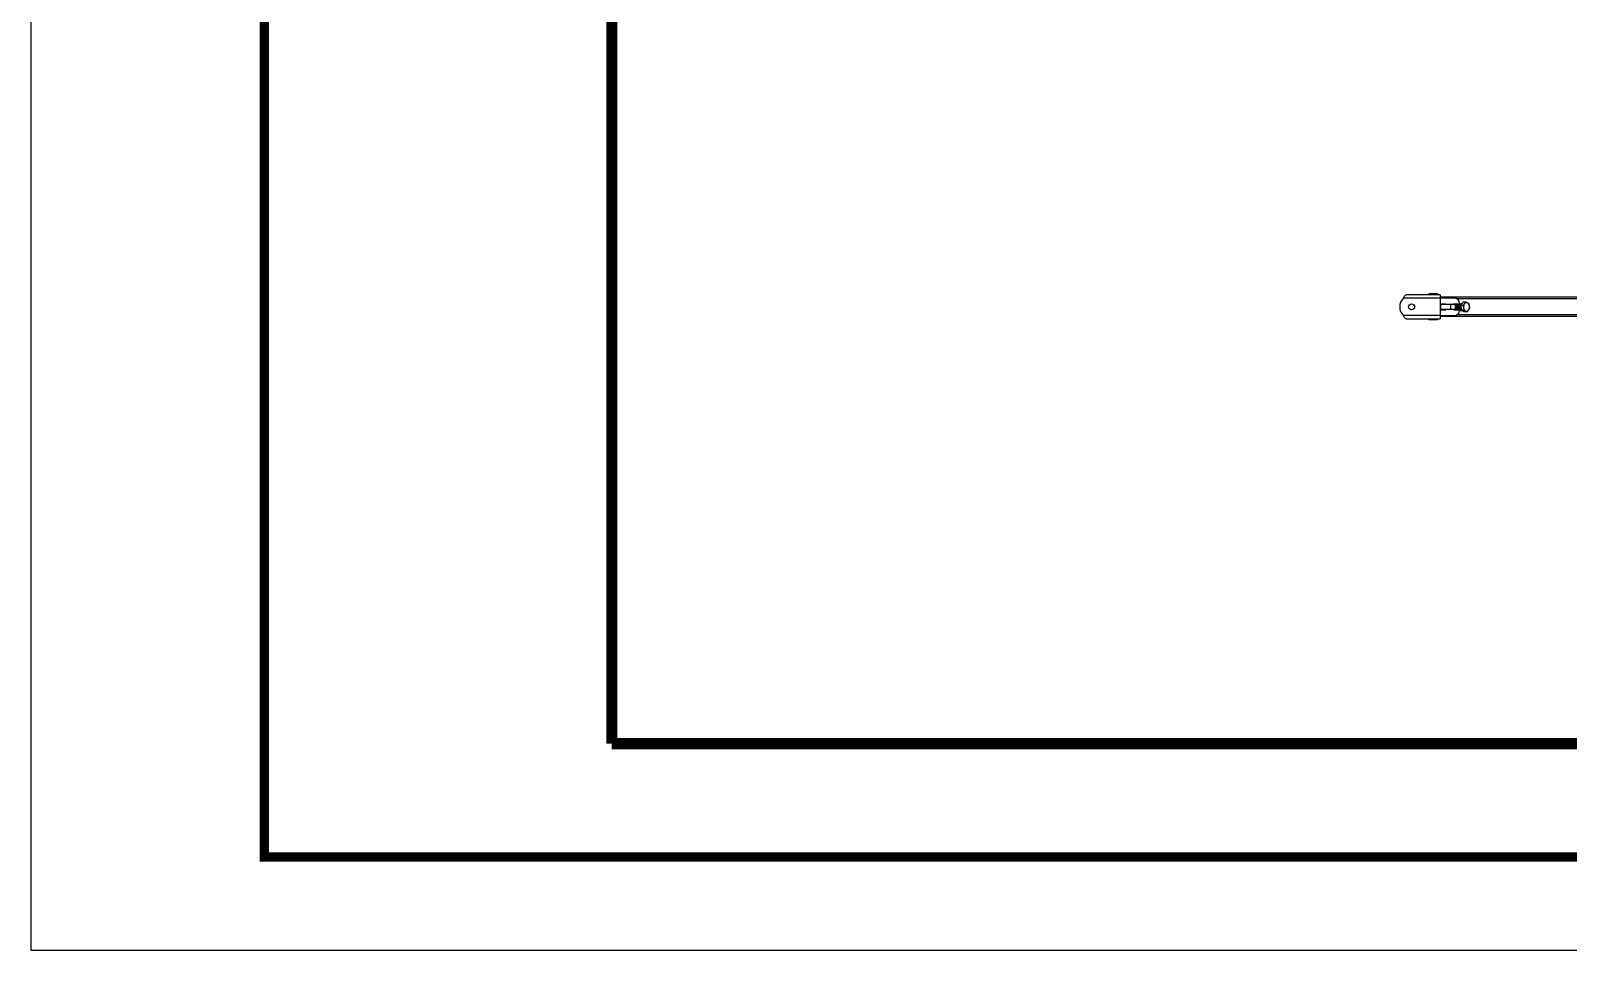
# Model space of a CAD drawing. Extents: x -409572 to -157272, y 600795 to 878326.
# Drawn here: x -409572 to -393113, y 794326 to 804178 of the extents above; entities that cross this region are included whole.
import ezdxf

# ---------------------------------------------------------------- set-up
doc = ezdxf.new("R2010")
doc.units = 0
doc.header["$LTSCALE"] = 1000
doc.header["$MEASUREMENT"] = 0
doc.layers.get('0').update_dxf_attribs({"linetype": 'CONTINUOUS'})
doc.layers.add('TWT_TITLE', color=7, linetype='CONTINUOUS')
doc.layers.add('图框', color=66, linetype='CONTINUOUS')

msp = doc.modelspace()

# ---------------------------------------------------------------- linework, layer by layer
for p, q in [((-394483.3, 801311), (-394878.7, 801311)), ((-394483.3, 801346.7), (-394847.4, 801346.7)), ((-394514, 801359), (-394606, 801359)), ((-394606, 801346.7), (-394606, 801359)), ((-394514, 801359), (-394514, 801346.7)), ((-394483.3, 801346.7), (-394483.3, 801091.2)), ((-392742.6, 801323.7), (-394483.3, 801323.7)), ((-394483.3, 801316.1), (-394332.3, 801316.1)), ((-394426.3, 801249.6), (-394483.3, 801249.6)), ((-394314, 801244.5), (-394483.3, 801244.5)), ((-394477.1, 801193.4), (-394477.1, 801244.5)), ((-394368.7, 801193.4), (-394368.7, 801244.5)), ((-394321.5, 801193.4), (-394321.5, 801244.5)), ((-394314, 801193.4), (-394314, 801244.5)), ((-392818.2, 801305.9), (-394305.6, 801305.9)), ((-394294.5, 801210.7), (-394289.3, 801212)), ((-394276.8, 801247.4), (-394282.1, 801235.1)), ((-394267.7, 801235.1), (-394282.1, 801235.1)), ((-394273.4, 801185.4), (-394282.1, 801235.1)), ((-394276.8, 801247.4), (-394247.5, 801257.7)), ((-394262.4, 801247.4), (-394276.8, 801247.4)), ((-394267.7, 801235.1), (-394262.4, 801247.4)), ((-394259, 801185.4), (-394267.7, 801235.1)), ((-394240.7, 801233.7), (-394263.1, 801233.7)), ((-394262.4, 801247.4), (-394252.8, 801250.8)), ((-394213.6, 801270.5), (-394236, 801270.5)), ((-394483.3, 801127), (-394878.7, 801127)), ((-394847.4, 801091.2), (-394483.3, 801091.2)), ((-394606, 801091.2), (-394606, 801078.9)), ((-394514, 801078.9), (-394606, 801078.9)), ((-394514, 801078.9), (-394514, 801091.2)), ((-394483.3, 801193.4), (-394314, 801193.4)), ((-394483.3, 801188.3), (-394426.3, 801188.3)), ((-394332.3, 801121.9), (-394483.3, 801121.9)), ((-392742.6, 801114.2), (-394483.3, 801114.2)), ((-392818.2, 801132.1), (-394305.6, 801132.1)), ((-394259, 801185.4), (-394273.4, 801185.4)), ((-394273.4, 801185.4), (-394264.7, 801178)), ((-394250.2, 801178), (-394264.7, 801178)), ((-394250.2, 801178), (-394259, 801185.4)), ((-394231.6, 801182.1), (-394254, 801182.1)), ((-394247.6, 801178.9), (-394250.2, 801178)), ((-394195.6, 801167.4), (-394218, 801167.4))]:
    msp.add_line(p, q)
msp.add_circle((-394790, 801219), 31.9)
for centre, radius, start, end in [((-394790, 801219), 127.8, 133.94553, 226.05447), ((-394699, 801215.5), 203.5, 150.73776, 152.00217), ((-394332.7, 801226.8), 23.7, 129.70453, 131.52803), ((-394331.7, 801226.6), 23.9, 131.26961, 131.59248), ((-394335.6, 801231.8), 17.9, 105.9619, 108.45876), ((-394334.7, 801231.5), 18.2, 108.46025, 110.67543), ((-394335, 801232.8), 16.8, 92.69807, 95.24772), ((-394335, 801232.8), 16.8, 90.00803, 92.69729), ((-394335.1, 801232.7), 16.9, 80.07249, 89.9827), ((-394329.3, 801231.8), 17.9, 105.96112, 108.45876), ((-394328.4, 801231.5), 18.2, 108.46025, 110.67436), ((-394328.7, 801232.8), 16.8, 89.9975, 92.69497), ((-394328.7, 801232.7), 16.9, 80.12413, 89.97241), ((-394323, 801231.8), 17.9, 105.96146, 108.45875), ((-394322.1, 801231.5), 18.2, 108.46025, 110.67418), ((-394322.4, 801232.8), 16.8, 90.01098, 92.68393), ((-394307.5, 801227), 23.4, 128.38669, 131.60331), ((-394322.4, 801232.7), 16.9, 80.16332, 89.98623), ((-394316.7, 801231.8), 17.9, 105.9624, 108.45877), ((-394306.6, 801226.8), 23.7, 129.96899, 131.56235), ((-394315.8, 801231.5), 18.2, 108.46025, 110.67506), ((-394316.1, 801232.8), 16.8, 92.69854, 95.25814), ((-394316.1, 801232.8), 16.8, 90.00497, 92.69776), ((-394316.1, 801232.7), 16.9, 80.08161, 89.97969), ((-394310.3, 801231.8), 17.9, 105.96119, 108.45875), ((-394300.5, 801227.1), 23.3, 127.63526, 131.58367), ((-394309.4, 801231.5), 18.2, 108.46025, 110.67426), ((-394309.8, 801232.8), 16.8, 90.00105, 92.69198), ((-394309.8, 801232.7), 16.9, 80.14096, 89.97602), ((-394304, 801231.8), 17.9, 105.96157, 108.45875), ((-394303.1, 801231.5), 18.2, 108.46025, 110.67475), ((-394274.7, 801217.3), 34, 188.98178, 191.03233), ((-394303.4, 801232.8), 16.8, 92.68855, 95.25177), ((-394303.4, 801232.8), 16.8, 90.00803, 92.68777), ((-394303.4, 801232.7), 16.9, 80.07468, 89.98271), ((-394297.7, 801231.8), 17.9, 105.96117, 108.45876), ((-394296.8, 801231.5), 18.2, 108.46025, 110.67488), ((-394266, 801217.6), 36.3, 172.21104, 172.51852), ((-394268.2, 801217.3), 34.1, 189.03331, 189.95668), ((-394297.1, 801232.8), 16.8, 90.00039, 92.6959), ((-394297.1, 801232.7), 16.9, 80.39498, 89.97547), ((-394291.3, 801231.7), 18, 108.11698, 108.45599), ((-394291.4, 801231.8), 17.9, 105.9641, 108.11901), ((-394290.5, 801231.5), 18.2, 108.46025, 110.67413), ((-394290.8, 801232.8), 16.8, 90.00629, 92.68573), ((-394290.8, 801232.7), 16.9, 80.15035, 89.98135), ((-394285, 801231.8), 17.9, 105.96186, 108.45876), ((-394284.1, 801231.5), 18.2, 108.46025, 110.67542), ((-394255.7, 801217.3), 33.9, 188.90517, 190.50418), ((-394248.4, 801217.4), 41.2, 187.4386, 189.26136), ((-394256, 801217.2), 33.6, 190.50551, 191.17995), ((-394284.5, 801232.8), 16.8, 92.69379, 95.24511), ((-394284.5, 801232.8), 16.8, 90.00802, 92.69303), ((-394284.5, 801232.7), 16.9, 80.07113, 89.98269), ((-394278.7, 801231.8), 17.9, 105.96111, 108.45876), ((-394277.8, 801231.5), 18.2, 108.46025, 110.67465), ((-394278.1, 801232.8), 16.8, 89.99735, 92.69492), ((-394278.1, 801232.7), 16.9, 80.1078, 89.97219), ((-394272.4, 801231.8), 17.9, 105.82979, 108.45904), ((-394271.4, 801231.4), 18.3, 108.4202, 110.73943), ((-394271.7, 801232.7), 16.9, 92.85744, 95.2194), ((-394271.8, 801232.8), 16.9, 90.00809, 92.85674), ((-394271.8, 801232.7), 16.9, 86.53152, 90.00653), ((-394699, 801222.5), 203.5, 207.99783, 209.26224), ((-394322.9, 801208.3), 21, 225.46646, 228.80152), ((-394331.9, 801202.3), 14, 266.77354, 270.01079), ((-394331.9, 801202.4), 14.1, 270.05265, 281.04459), ((-394316.6, 801208.3), 21, 225.48712, 228.7938), ((-394325.6, 801202.3), 14, 266.78942, 270.00751), ((-394325.6, 801202.4), 14.1, 270.04902, 280.99769), ((-394310.3, 801208.3), 21, 225.46595, 228.80927), ((-394319.2, 801202.3), 14, 266.78502, 269.99835), ((-394319.2, 801202.4), 14.1, 270.04052, 281.05306), ((-394303.9, 801208.3), 21, 225.47021, 228.79512), ((-394295.7, 801210.1), 23.6, 219.22841, 222.30744), ((-394312.9, 801202.3), 14, 266.77691, 270.00815), ((-394297.2, 801208.8), 21.7, 222.26453, 228.75202), ((-394312.9, 801202.4), 14.1, 270.04969, 281.00159), ((-394306.6, 801202.3), 14, 266.78666, 270.00206), ((-394306.6, 801202.4), 14.1, 270.04368, 281.00508), ((-394300.3, 801202.3), 14, 266.77951, 270.00149), ((-394300.3, 801202.4), 14.1, 270.04372, 281.06204), ((-394293.9, 801202.3), 14, 266.78008, 270.00747), ((-394294, 801202.4), 14.1, 270.04898, 280.99545), ((-394287.6, 801202.3), 14, 266.78565, 269.99661), ((-394287.6, 801202.4), 14.1, 270.03838, 281.01793), ((-394281.3, 801202.3), 14, 266.77427, 270.00773), ((-394281.3, 801202.4), 14.1, 270.04985, 281.06448), ((-394275, 801202.3), 14, 266.78453, 274.21125)]:
    msp.add_arc(centre, radius, start, end)
for points, knots in [([(-394876.5, 801314.9), (-394874.2, 801319.1), (-394869.6, 801327), (-394861.7, 801338.9), (-394853.1, 801346.7), (-394847.4, 801346.7)], [0, 0, 0, 0, 0.3261011, 0.6111191, 1, 1, 1, 1]), ([(-394457, 801323.7), (-394454.9, 801323.7), (-394450.5, 801322), (-394447.7, 801318.3), (-394446.7, 801316.1)], [0, 0, 0, 0, 0.4618626, 1, 1, 1, 1]), ([(-394455.2, 801249.6), (-394454.2, 801249.6), (-394452.1, 801248.1), (-394451.6, 801245.8), (-394451.6, 801244.5)], [0, 0, 0, 0, 0.4402394, 1, 1, 1, 1]), ([(-394422.7, 801244.5), (-394422.7, 801245.8), (-394423.2, 801248.1), (-394425.3, 801249.6), (-394426.3, 801249.6)], [0, 0, 0, 0, 0.5597606, 1, 1, 1, 1]), ([(-394347.8, 801245), (-394347.3, 801245.5), (-394345.3, 801247), (-394343.1, 801248.2), (-394341.3, 801248.7)], [0, 0, 0, 0, 0.2588098, 1, 1, 1, 1]), ([(-394341.2, 801248.5), (-394341.7, 801248.3), (-394344, 801247.3), (-394346.1, 801245.9), (-394347.5, 801244.6)], [0, 0, 0, 0, 0.2426793, 1, 1, 1, 1]), ([(-394342.1, 801244.6), (-394341.5, 801245), (-394339.4, 801246.8), (-394336.9, 801248.1), (-394335, 801248.7)], [0, 0, 0, 0, 0.2598496, 1, 1, 1, 1]), ([(-394334.8, 801248.5), (-394335.4, 801248.3), (-394337.7, 801247.3), (-394339.8, 801245.8), (-394341.3, 801244.5)], [0, 0, 0, 0, 0.2425493, 1, 1, 1, 1]), ([(-394335.7, 801244.5), (-394335.2, 801245), (-394333.1, 801246.8), (-394330.6, 801248.1), (-394328.6, 801248.7)], [0, 0, 0, 0, 0.2598805, 1, 1, 1, 1]), ([(-394328.5, 801248.5), (-394329.1, 801248.3), (-394331.4, 801247.3), (-394333.5, 801245.8), (-394335, 801244.5)], [0, 0, 0, 0, 0.2425518, 1, 1, 1, 1]), ([(-394332.3, 801316.1), (-394325.8, 801316.1), (-394311.8, 801312.3), (-394295, 801297.2), (-394283.2, 801275.4), (-394279.4, 801258.5), (-394278.6, 801249.6)], [0, 0, 0, 0, 0.2120852, 0.4467585, 0.7118276, 1, 1, 1, 1]), ([(-394329.4, 801244.5), (-394328.9, 801245), (-394326.7, 801246.8), (-394324.3, 801248.1), (-394322.3, 801248.7)], [0, 0, 0, 0, 0.2598764, 1, 1, 1, 1]), ([(-394322.2, 801248.5), (-394322.8, 801248.3), (-394325.1, 801247.3), (-394327.2, 801245.8), (-394328.6, 801244.5)], [0, 0, 0, 0, 0.242544, 1, 1, 1, 1]), ([(-394322.1, 801245.4), (-394321.6, 801245.8), (-394319.7, 801247.1), (-394317.6, 801248.2), (-394316, 801248.7)], [0, 0, 0, 0, 0.2580675, 1, 1, 1, 1]), ([(-394315.9, 801248.5), (-394316.4, 801248.3), (-394318.5, 801247.4), (-394320.5, 801246.1), (-394321.8, 801245)], [0, 0, 0, 0, 0.2432187, 1, 1, 1, 1]), ([(-394316.8, 801244.5), (-394316.2, 801245), (-394314.1, 801246.8), (-394311.6, 801248.1), (-394309.7, 801248.7)], [0, 0, 0, 0, 0.2598779, 1, 1, 1, 1]), ([(-394309.5, 801248.5), (-394310, 801248.3), (-394311.8, 801247.6), (-394313.6, 801246.5), (-394314.7, 801245.6)], [0, 0, 0, 0, 0.2441711, 1, 1, 1, 1]), ([(-394314.1, 801225.7), (-394313.6, 801228.4), (-394312, 801233.6), (-394308.2, 801240.4), (-394303.2, 801245.8), (-394299.1, 801248), (-394297, 801248.7)], [0, 0, 0, 0, 0.2765205, 0.5376478, 0.7784526, 1, 1, 1, 1]), ([(-394303.2, 801248.5), (-394305.3, 801247.7), (-394309.5, 801245.2), (-394312.7, 801241.5), (-394314.1, 801239.5)], [0, 0, 0, 0, 0.4783954, 1, 1, 1, 1]), ([(-394296.9, 801248.5), (-394299.4, 801247.6), (-394304.3, 801244.3), (-394309.7, 801237.1), (-394313.2, 801228), (-394314, 801221.4), (-394314.1, 801218)], [0, 0, 0, 0, 0.218898, 0.4613734, 0.7252467, 1, 1, 1, 1]), ([(-394305.1, 801192.5), (-394306.3, 801193.5), (-394310.7, 801198.3), (-394313.1, 801204.6), (-394314.1, 801209.5)], [0, 0, 0, 0, 0.2281773, 1, 1, 1, 1]), ([(-394314, 801240.6), (-394312.6, 801242.5), (-394309.4, 801245.8), (-394305.4, 801248.1), (-394303.3, 801248.7)], [0, 0, 0, 0, 0.5204213, 1, 1, 1, 1]), ([(-394314, 801216.1), (-394313.9, 801212.6), (-394312.9, 801205.7), (-394308.8, 801196.8), (-394302.6, 801190.4), (-394297.3, 801188.5), (-394294.7, 801188.3)], [0, 0, 0, 0, 0.2918726, 0.5591751, 0.7930199, 1, 1, 1, 1]), ([(-394308.2, 801212), (-394308.4, 801213.1), (-394308.9, 801217.5), (-394308.5, 801222), (-394307.8, 801225.3)], [0, 0, 0, 0, 0.2477966, 1, 1, 1, 1]), ([(-394298.8, 801192.5), (-394302.7, 801195.9), (-394306.8, 801203.4), (-394308.7, 801214.4), (-394308.5, 801223.4), (-394306.4, 801232), (-394302.6, 801239.6), (-394297.4, 801245.5), (-394292.9, 801248), (-394290.7, 801248.7)], [0, 0, 0, 0, 0.2350005, 0.3691957, 0.5074139, 0.6437089, 0.7728075, 0.8915048, 1, 1, 1, 1]), ([(-394290.6, 801248.5), (-394293.3, 801247.5), (-394298.5, 801244), (-394304, 801236), (-394307.3, 801226.1), (-394308.1, 801215.5), (-394306.4, 801205.2), (-394302.2, 801196.5), (-394296.1, 801190.3), (-394290.9, 801188.5), (-394288.4, 801188.3)], [0, 0, 0, 0, 0.1142219, 0.2415636, 0.3801831, 0.5233751, 0.662466, 0.7896581, 0.9010846, 1, 1, 1, 1]), ([(-394301.9, 801212), (-394302, 801212.8), (-394302.4, 801216.2), (-394302.4, 801219.7), (-394302, 801222.3)], [0, 0, 0, 0, 0.2472525, 1, 1, 1, 1]), ([(-394292.5, 801192.5), (-394296.4, 801195.9), (-394300.5, 801203.4), (-394302.4, 801214.4), (-394302.1, 801223.4), (-394300, 801232), (-394296.3, 801239.6), (-394291, 801245.5), (-394286.6, 801248), (-394284.4, 801248.7)], [0, 0, 0, 0, 0.234995, 0.3691933, 0.5074153, 0.643708, 0.7728082, 0.8915063, 1, 1, 1, 1]), ([(-394284.2, 801248.5), (-394286.9, 801247.5), (-394292.1, 801244), (-394297.7, 801236), (-394301, 801226.1), (-394301.8, 801215.5), (-394300, 801205.2), (-394295.9, 801196.5), (-394289.8, 801190.3), (-394284.6, 801188.5), (-394282.1, 801188.3)], [0, 0, 0, 0, 0.1142201, 0.2415574, 0.3801801, 0.5233713, 0.6624635, 0.789655, 0.9010816, 1, 1, 1, 1]), ([(-394295.2, 801210.1), (-394295.5, 801211.3), (-394296.3, 801216.6), (-394296, 801222.1), (-394295, 801226)], [0, 0, 0, 0, 0.2464678, 1, 1, 1, 1]), ([(-394295.3, 801210.6), (-394296, 801214.6), (-394296.1, 801222.8), (-394293.1, 801234.3), (-394287.1, 801243.7), (-394281.1, 801247.7), (-394278, 801248.7)], [0, 0, 0, 0, 0.2711705, 0.5383074, 0.7832823, 1, 1, 1, 1]), ([(-394277.9, 801248.5), (-394280.9, 801247.4), (-394286.7, 801243.2), (-394292.4, 801233.9), (-394295.3, 801222.7), (-394295.2, 801214.7), (-394294.5, 801210.7)], [0, 0, 0, 0, 0.2179514, 0.4633699, 0.7298307, 1, 1, 1, 1]), ([(-394286.2, 801192.5), (-394287.3, 801193.5), (-394292, 801198.6), (-394294.4, 801205.4), (-394295.3, 801210.6)], [0, 0, 0, 0, 0.22749, 1, 1, 1, 1]), ([(-394294.5, 801210.7), (-394294.1, 801207.7), (-394292.5, 801202.1), (-394288.3, 801194.9), (-394282.6, 801189.9), (-394278, 801188.4), (-394275.7, 801188.3)], [0, 0, 0, 0, 0.2905212, 0.5546576, 0.7885158, 1, 1, 1, 1]), ([(-394289.2, 801212), (-394290, 801218.4), (-394289, 801230.9), (-394282.3, 801241.9), (-394277.8, 801245.5)], [0, 0, 0, 0, 0.526254, 1, 1, 1, 1]), ([(-394289.3, 801212), (-394289.4, 801213.2), (-394289.9, 801217.7), (-394289.5, 801222.4), (-394288.8, 801225.7)], [0, 0, 0, 0, 0.247915, 1, 1, 1, 1]), ([(-394279.8, 801192.5), (-394281, 801193.5), (-394285.7, 801198.7), (-394288.2, 801205.5), (-394289, 801210.7)], [0, 0, 0, 0, 0.227377, 1, 1, 1, 1]), ([(-394278.9, 801242.8), (-394282.4, 801239), (-394286.1, 801231.8), (-394288.1, 801221.3), (-394288.1, 801213.1), (-394286.6, 801205.3), (-394283, 801196.7), (-394278, 801191.4), (-394274.2, 801189.6)], [0, 0, 0, 0, 0.2550963, 0.3926803, 0.5306024, 0.6639156, 0.7883072, 1, 1, 1, 1]), ([(-394280.9, 801202.1), (-394282, 801204.3), (-394285.6, 801214.1), (-394284.8, 801225.4), (-394281.7, 801232.6)], [0, 0, 0, 0, 0.2393033, 1, 1, 1, 1]), ([(-394274.9, 801193.3), (-394279.5, 801197.7), (-394283.7, 801207.7), (-394284.2, 801221.3), (-394282.8, 801228.5), (-394281.6, 801231.9)], [0, 0, 0, 0, 0.4702137, 0.7360551, 1, 1, 1, 1]), ([(-394251.9, 801252.1), (-394253, 801250.6), (-394257.1, 801244.7), (-394260.7, 801238.5), (-394263.1, 801233.7)], [0, 0, 0, 0, 0.2630991, 1, 1, 1, 1]), ([(-394263.1, 801233.7), (-394263.1, 801231.6), (-394262.9, 801223), (-394262, 801214.3), (-394260.9, 801207.9)], [0, 0, 0, 0, 0.2461214, 1, 1, 1, 1]), ([(-394260.9, 801207.9), (-394260.5, 801205.7), (-394258.8, 801197), (-394256.2, 801188.5), (-394254, 801182.1)], [0, 0, 0, 0, 0.2484988, 1, 1, 1, 1]), ([(-394236, 801270.5), (-394237.5, 801269), (-394243, 801263.2), (-394248.3, 801257), (-394251.9, 801252.1)], [0, 0, 0, 0, 0.2578949, 1, 1, 1, 1]), ([(-394224.8, 801252.1), (-394225.9, 801250.5), (-394230.9, 801244.1), (-394236.4, 801238.1), (-394240.7, 801233.7)], [0, 0, 0, 0, 0.2409815, 1, 1, 1, 1]), ([(-394240.7, 801233.7), (-394239.9, 801231.6), (-394237.1, 801223.1), (-394234.9, 801214.5), (-394233.8, 801207.9)], [0, 0, 0, 0, 0.2511629, 1, 1, 1, 1]), ([(-394224.8, 801252.1), (-394226.9, 801249.2), (-394234.3, 801235.8), (-394235.8, 801219.4), (-394233.8, 801207.9)], [0, 0, 0, 0, 0.2353658, 1, 1, 1, 1]), ([(-394233.8, 801207.9), (-394233.1, 801204.1), (-394231.1, 801196.8), (-394226.2, 801187.1), (-394219.6, 801179.4), (-394214.1, 801175.9), (-394211.2, 801174.8)], [0, 0, 0, 0, 0.2785099, 0.5401722, 0.7804283, 1, 1, 1, 1]), ([(-394233.8, 801207.9), (-394233.4, 801205.8), (-394232.1, 801197.2), (-394231.7, 801188.6), (-394231.6, 801182.1)], [0, 0, 0, 0, 0.2540834, 1, 1, 1, 1]), ([(-394224.8, 801252.1), (-394223.7, 801253.6), (-394219.5, 801259.5), (-394215.9, 801265.8), (-394213.6, 801270.5)], [0, 0, 0, 0, 0.2630991, 1, 1, 1, 1]), ([(-394193.2, 801263.2), (-394195.8, 801264.2), (-394201.6, 801265.5), (-394210.4, 801264.1), (-394218.5, 801259.4), (-394222.8, 801254.8), (-394224.8, 801252.1)], [0, 0, 0, 0, 0.2382285, 0.4752799, 0.7260556, 1, 1, 1, 1]), ([(-394193.2, 801263.2), (-394194.8, 801263.8), (-394201.5, 801266.4), (-394208.3, 801268.8), (-394213.6, 801270.5)], [0, 0, 0, 0, 0.2336583, 1, 1, 1, 1]), ([(-394193.2, 801263.2), (-394191.7, 801262.6), (-394186.4, 801260.3), (-394181.2, 801257.8), (-394177.5, 801255.8)], [0, 0, 0, 0, 0.275005, 1, 1, 1, 1]), ([(-394170.6, 801230), (-394171.3, 801233.8), (-394173.3, 801241.1), (-394178.3, 801250.8), (-394184.9, 801258.5), (-394190.4, 801262), (-394193.2, 801263.2)], [0, 0, 0, 0, 0.2785099, 0.5401722, 0.7804283, 1, 1, 1, 1]), ([(-394179.7, 801185.8), (-394177.5, 801188.7), (-394170.1, 801202.2), (-394168.6, 801218.5), (-394170.6, 801230)], [0, 0, 0, 0, 0.2353658, 1, 1, 1, 1]), ([(-394170.6, 801230), (-394171, 801232.2), (-394172.8, 801240.9), (-394175.3, 801249.5), (-394177.5, 801255.8)], [0, 0, 0, 0, 0.2484988, 1, 1, 1, 1]), ([(-394168.5, 801204.2), (-394168.5, 801206.4), (-394168.7, 801215), (-394169.5, 801223.6), (-394170.6, 801230)], [0, 0, 0, 0, 0.2461214, 1, 1, 1, 1]), ([(-394847.4, 801091.2), (-394853.1, 801091.2), (-394861.7, 801099.1), (-394869.6, 801110.9), (-394874.2, 801118.8), (-394876.5, 801123)], [0, 0, 0, 0, 0.3888809, 0.6738989, 1, 1, 1, 1]), ([(-394446.7, 801121.8), (-394447.7, 801119.7), (-394450.5, 801115.9), (-394454.9, 801114.2), (-394457, 801114.2)], [0, 0, 0, 0, 0.5381374, 1, 1, 1, 1]), ([(-394451.6, 801193.4), (-394451.6, 801192.2), (-394452.1, 801189.8), (-394454.2, 801188.3), (-394455.2, 801188.3)], [0, 0, 0, 0, 0.5597606, 1, 1, 1, 1]), ([(-394426.3, 801188.3), (-394425.3, 801188.3), (-394423.2, 801189.8), (-394422.7, 801192.2), (-394422.7, 801193.4)], [0, 0, 0, 0, 0.4402394, 1, 1, 1, 1]), ([(-394332.7, 801188.3), (-394334.7, 801188.3), (-394338.9, 801189.3), (-394342.4, 801191.8), (-394344, 801193.3)], [0, 0, 0, 0, 0.4796068, 1, 1, 1, 1]), ([(-394343.2, 801193.3), (-394341.7, 801191.9), (-394338.5, 801189.5), (-394334.6, 801188.4), (-394332.7, 801188.3)], [0, 0, 0, 0, 0.5200089, 1, 1, 1, 1]), ([(-394336.9, 801193.3), (-394335.4, 801191.9), (-394332.2, 801189.5), (-394328.2, 801188.4), (-394326.3, 801188.3)], [0, 0, 0, 0, 0.5199931, 1, 1, 1, 1]), ([(-394326.3, 801188.3), (-394328.2, 801188.3), (-394332, 801189.1), (-394335.3, 801191.2), (-394336.8, 801192.5)], [0, 0, 0, 0, 0.4825877, 1, 1, 1, 1]), ([(-394278.6, 801188.6), (-394279.4, 801179.7), (-394283.1, 801162.7), (-394294.9, 801140.9), (-394311.7, 801125.7), (-394325.7, 801121.9), (-394332.3, 801121.9)], [0, 0, 0, 0, 0.2881855, 0.5533266, 0.7880065, 1, 1, 1, 1]), ([(-394330.6, 801193.3), (-394329.1, 801191.9), (-394325.8, 801189.5), (-394321.9, 801188.4), (-394320, 801188.3)], [0, 0, 0, 0, 0.5200198, 1, 1, 1, 1]), ([(-394320, 801188.3), (-394321.9, 801188.3), (-394325.7, 801189.1), (-394329, 801191.2), (-394330.4, 801192.5)], [0, 0, 0, 0, 0.4825831, 1, 1, 1, 1]), ([(-394324.2, 801193.3), (-394322.8, 801191.9), (-394319.5, 801189.5), (-394315.6, 801188.4), (-394313.7, 801188.3)], [0, 0, 0, 0, 0.5200022, 1, 1, 1, 1]), ([(-394313.7, 801188.3), (-394315.5, 801188.3), (-394319.4, 801189.1), (-394322.6, 801191.2), (-394324.1, 801192.5)], [0, 0, 0, 0, 0.4825872, 1, 1, 1, 1]), ([(-394317.9, 801193.3), (-394316.4, 801191.9), (-394313.2, 801189.5), (-394309.3, 801188.4), (-394307.4, 801188.3)], [0, 0, 0, 0, 0.5200013, 1, 1, 1, 1]), ([(-394307.4, 801188.3), (-394309.2, 801188.3), (-394313.1, 801189.1), (-394316.3, 801191.2), (-394317.8, 801192.5)], [0, 0, 0, 0, 0.4825862, 1, 1, 1, 1]), ([(-394314.1, 801196.2), (-394312.4, 801194), (-394308.6, 801190.2), (-394303.5, 801188.5), (-394301, 801188.3)], [0, 0, 0, 0, 0.5290797, 1, 1, 1, 1]), ([(-394301.1, 801188.3), (-394302.9, 801188.3), (-394306.7, 801189.1), (-394310, 801191.2), (-394311.5, 801192.5)], [0, 0, 0, 0, 0.4825854, 1, 1, 1, 1]), ([(-394294.7, 801188.3), (-394296.6, 801188.3), (-394300.4, 801189.1), (-394303.7, 801191.2), (-394305.1, 801192.5)], [0, 0, 0, 0, 0.4825881, 1, 1, 1, 1]), ([(-394288.4, 801188.3), (-394290.2, 801188.3), (-394294.1, 801189.1), (-394297.3, 801191.2), (-394298.8, 801192.5)], [0, 0, 0, 0, 0.482586, 1, 1, 1, 1]), ([(-394282.1, 801188.3), (-394283.9, 801188.3), (-394287.8, 801189.1), (-394291, 801191.2), (-394292.5, 801192.5)], [0, 0, 0, 0, 0.4825859, 1, 1, 1, 1]), ([(-394275.8, 801188.3), (-394277.6, 801188.3), (-394281.4, 801189.1), (-394284.7, 801191.2), (-394286.2, 801192.5)], [0, 0, 0, 0, 0.4825891, 1, 1, 1, 1]), ([(-394274.1, 801189.1), (-394274.6, 801189.3), (-394276.7, 801190.1), (-394278.6, 801191.4), (-394279.8, 801192.5)], [0, 0, 0, 0, 0.2414453, 1, 1, 1, 1]), ([(-394254, 801182.1), (-394252.9, 801181.5), (-394247.8, 801178.8), (-394242.5, 801176.5), (-394238.4, 801174.8)], [0, 0, 0, 0, 0.2265722, 1, 1, 1, 1]), ([(-394238.4, 801174.8), (-394236.8, 801174.1), (-394230.1, 801171.5), (-394223.2, 801169.1), (-394218, 801167.4)], [0, 0, 0, 0, 0.2336583, 1, 1, 1, 1]), ([(-394211.2, 801174.8), (-394212.8, 801175.4), (-394219.5, 801178.1), (-394226.4, 801180.4), (-394231.6, 801182.1)], [0, 0, 0, 0, 0.2336583, 1, 1, 1, 1]), ([(-394211.2, 801174.8), (-394208.6, 801173.7), (-394202.9, 801172.4), (-394194.1, 801173.9), (-394186, 801178.5), (-394181.6, 801183.2), (-394179.7, 801185.8)], [0, 0, 0, 0, 0.2382285, 0.4752799, 0.7260556, 1, 1, 1, 1]), ([(-394211.2, 801174.8), (-394209.8, 801174.2), (-394204.4, 801171.9), (-394199.2, 801169.4), (-394195.6, 801167.4)], [0, 0, 0, 0, 0.275005, 1, 1, 1, 1]), ([(-394179.7, 801185.8), (-394180.8, 801184.2), (-394185.8, 801177.8), (-394191.3, 801171.8), (-394195.6, 801167.4)], [0, 0, 0, 0, 0.2409815, 1, 1, 1, 1]), ([(-394179.7, 801185.8), (-394178.6, 801187.3), (-394174.4, 801193.2), (-394170.8, 801199.5), (-394168.5, 801204.2)], [0, 0, 0, 0, 0.2630991, 1, 1, 1, 1])]:
    msp.add_open_spline(points, degree=3, knots=knots)
for points in [[(-394340.5, 801249), (-394339, 801249.4), (-394337.4, 801249.6), (-394335.8, 801249.6)], [(-394336.6, 801249.6), (-394337.9, 801249.4), (-394339.2, 801249.2), (-394340.5, 801248.7)], [(-394334.2, 801249), (-394332.7, 801249.4), (-394331.1, 801249.6), (-394329.5, 801249.6)], [(-394329.5, 801249.6), (-394331.1, 801249.5), (-394332.7, 801249.2), (-394334.2, 801248.7)], [(-394327.9, 801249), (-394326.4, 801249.4), (-394324.8, 801249.6), (-394323.2, 801249.6)], [(-394323.2, 801249.6), (-394324.8, 801249.5), (-394326.3, 801249.2), (-394327.8, 801248.7)], [(-394321.6, 801249), (-394320, 801249.4), (-394318.5, 801249.6), (-394316.9, 801249.6)], [(-394317.6, 801249.6), (-394318.9, 801249.4), (-394320.3, 801249.2), (-394321.5, 801248.7)], [(-394315.2, 801249), (-394313.7, 801249.4), (-394312.1, 801249.6), (-394310.5, 801249.6)], [(-394310.5, 801249.6), (-394312.1, 801249.5), (-394313.7, 801249.2), (-394315.2, 801248.7)], [(-394308.9, 801249), (-394307.4, 801249.4), (-394305.8, 801249.6), (-394304.2, 801249.6)], [(-394305, 801249.6), (-394306.3, 801249.4), (-394307.6, 801249.2), (-394308.9, 801248.7)], [(-394302.6, 801249), (-394301.1, 801249.4), (-394299.5, 801249.6), (-394297.9, 801249.6)], [(-394297.9, 801249.6), (-394299.5, 801249.5), (-394301.1, 801249.2), (-394302.6, 801248.7)], [(-394296.3, 801249), (-394294.7, 801249.4), (-394293.2, 801249.6), (-394291.6, 801249.6)], [(-394291.6, 801249.6), (-394293.1, 801249.5), (-394294.7, 801249.2), (-394296.2, 801248.7)], [(-394289.9, 801249), (-394288.4, 801249.4), (-394286.8, 801249.6), (-394285.2, 801249.6)], [(-394286, 801249.6), (-394287.3, 801249.4), (-394288.6, 801249.2), (-394289.9, 801248.7)], [(-394283.6, 801249), (-394282.1, 801249.4), (-394280.5, 801249.6), (-394278.9, 801249.6)], [(-394278.9, 801249.6), (-394280.5, 801249.5), (-394282.1, 801249.2), (-394283.6, 801248.7)], [(-394277.3, 801249), (-394275.7, 801249.4), (-394274.2, 801249.6), (-394272.6, 801249.6)], [(-394273.3, 801249.6), (-394274.6, 801249.4), (-394275.9, 801249.2), (-394277.2, 801248.7)]]:
    msp.add_open_spline(points, degree=3)
at = {"layer": 'TWT_TITLE', "color": 4}
msp.add_lwpolyline([(-409572, 794325.7), (-335272, 794325.7), (-335272, 836325.7), (-409572, 836325.7)], close=True, dxfattribs=at)
at = {"layer": 'TWT_TITLE', "color": 4, "const_width": 100}
msp.add_lwpolyline([(-407072, 795325.7), (-336272, 795325.7), (-336272, 835325.7), (-407072, 835325.7)], close=True, dxfattribs=at)
at = {"layer": '图框', "color": 3, "const_width": 118.8}
for points in [[(-403351.8, 833019.7), (-403351.8, 796539.7)], [(-403351.8, 796539.7), (-361970.3, 796539.7)]]:
    msp.add_lwpolyline(points, dxfattribs=at)

doc.saveas('drawing.dxf')
